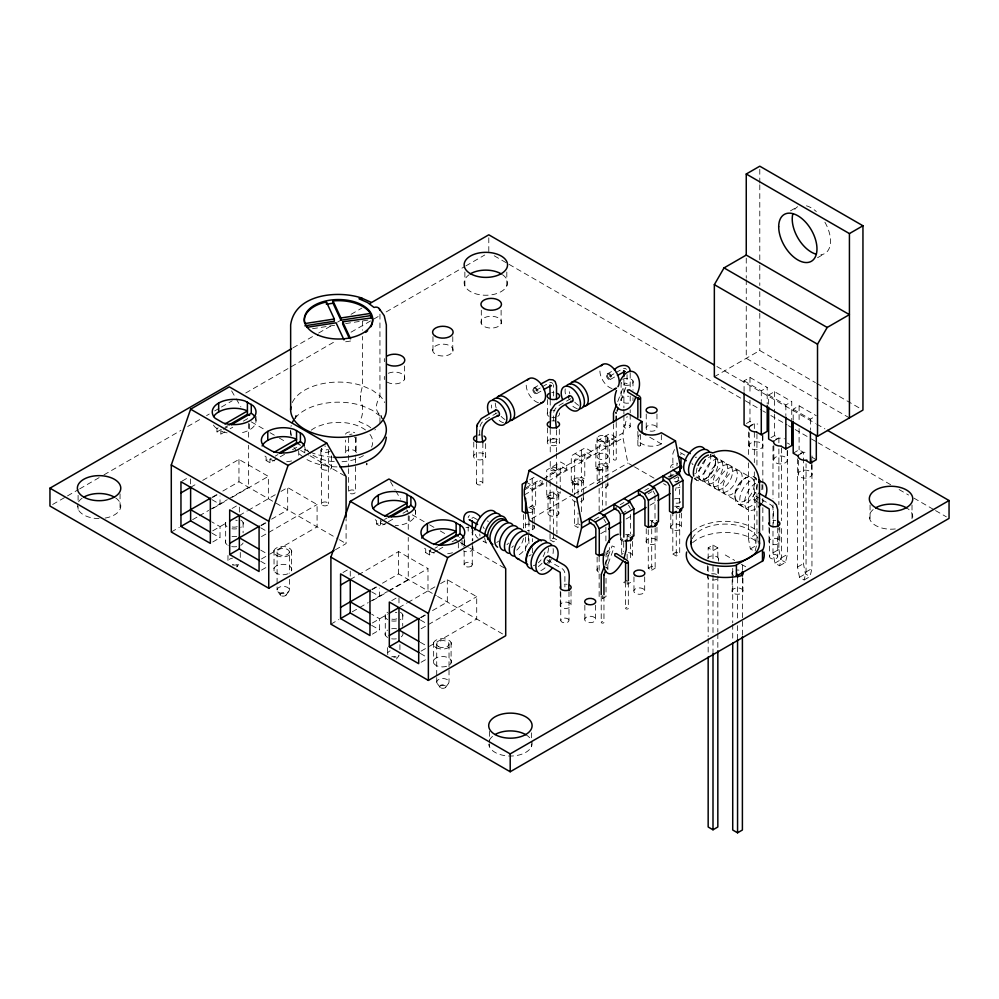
<?xml version="1.0" encoding="UTF-8"?>
<svg xmlns="http://www.w3.org/2000/svg" width="999" height="999" viewBox="0 0 999 999"><rect width="100%" height="100%" fill="white"/><g stroke="black" fill="none" stroke-linecap="round" stroke-linejoin="round"><path stroke-width="0.75" stroke-dasharray="5 3.75" d="M472.265 517.582L472.015 518.631M681.006 453.783L680.769 454.782M295.392 418.144L295.991 415.509L294.73 418.656M772.989 504.92L772.989 552.847L774.924 563.111L779.57 565.784L781.505 557.754L781.505 526.835M779.57 565.784L785.464 562.387L787.399 554.358L787.399 450.774M797.552 458.803L797.552 567.02L799.487 577.285L804.12 579.969L806.056 571.94L806.056 463.711M804.12 579.969L810.014 576.56L811.95 568.531L811.95 464.947M633.179 466.121L627.884 463.061L623.051 437.949L623.051 432.967L627.147 416.433M675.461 490.534L676.198 487.524M677.684 481.518L678.808 477.01M605.094 564.348L612.075 545.966L614.36 546.765L606.618 567.994M617.744 401.573L624.825 382.979L627.172 383.778L619.205 405.382M293.731 420.067L298.351 413.611M285.914 595.279L288.574 591.708M396.416 659.078L399.088 655.506A6.156 3.546 0 0 1 393.756 657.28M445.529 687.437L448.201 683.865M674.45 449.587L672.876 453.459L672.864 467.769M293.007 347.839L313.261 336.151M318.656 333.029L330.806 326.011M337.562 322.115L340.259 320.554M351.061 314.323L361.863 308.092M52.647 504.47L66.159 496.678M67.507 495.891L78.309 489.66M79.658 488.886L102.61 475.624M103.958 474.85L180.931 430.407M187.675 426.511L201.186 418.718M206.581 415.596L209.278 414.036M214.685 410.926L220.08 407.804M221.441 407.03L232.243 400.786M245.742 392.994L336.213 340.759M351.061 332.18L380.769 315.035M386.176 311.913L464.485 266.696M465.834 265.921L484.74 255.007M224.812 431.818L220.854 434.115L216.983 431.88L216.983 428.571L220.954 426.286M216.983 431.88L223.601 428.059M224.925 427.297L227.572 425.761M223.501 429.283L227.46 426.985M230.107 428.758L232.755 427.235M243.344 421.128L249.95 417.307M182.168 481.056L188.212 477.559M190.622 487.325L197.34 483.454M202.71 480.357L238.961 459.415L268.356 476.386L268.356 498.713M284.515 454.333L269.967 462.737L266.096 460.502L270.067 458.204M269.967 462.737L269.967 459.165L273.938 456.868M275.262 456.106L277.897 454.582M292.457 449.75L300.399 445.167L298.713 443.906M212.113 497.252L217.482 494.155M222.852 491.046L238.961 481.743L338.074 538.973M212.762 497.327L217.595 494.53M171.291 531.992L179.283 527.372M192.62 519.667L197.952 516.583M199.288 515.821L208.629 510.427M209.965 509.665L227.297 499.65M228.634 498.876L248.639 487.337L248.639 445.267M212.762 508.491L226.723 500.424M232.105 497.327L268.356 476.386M232.105 508.491L236.938 505.694M212.762 530.819L226.723 522.752M239.348 515.459L247.402 510.814M248.214 510.352L275.612 494.53M280.981 491.433L287.687 487.549L317.083 504.52L317.083 526.848L268.743 554.757M212.762 541.982L220.017 537.787L220.017 526.623L212 522.002M790.459 210.851L797.839 206.581A27.073 15.634 60 0 0 794.792 209.403M260.839 525.387L266.209 522.29M271.578 519.18L287.687 509.877L287.687 487.549M261.488 525.449L266.321 522.664M261.488 536.613L267.532 533.129M268.743 532.43L317.083 504.52M533.454 388.249L539.41 384.815M497.202 412.812L484.54 420.129A6.831 3.946 -60 0 0 479.707 428.496L479.707 438.549M535.876 390.484L540.946 387.562M542.207 386.825L548.538 383.166A6.831 3.946 -60 0 1 552.734 383.541M536.6 393.693L542.469 390.309M261.488 558.953L267.532 555.456M261.488 570.117L267.532 566.62M607.13 374.076L613.086 370.629M570.879 398.638L558.216 405.944A6.831 3.946 -60 0 0 553.371 414.323L553.371 424.363M609.552 376.311L614.61 373.376M615.884 372.652L622.215 368.993A6.831 3.946 -60 0 1 626.398 369.368M817.532 257.742L824.912 253.471M610.264 379.52L616.146 376.123M387.088 522.452L380.469 526.273L376.611 524.038L383.216 520.217M384.54 519.455L387.187 517.919M335.414 549.762L346.091 543.593L346.091 518.668M388.411 521.69L395.03 517.869M402.959 513.286L409.578 509.465M342.994 572.514L347.827 569.717M350.249 579.482L356.955 575.611M358.304 574.837L398.589 551.573L427.984 568.543L427.984 590.871M529.707 479.857L534.827 476.898M714.347 376.748L759.789 350.512L815.346 382.592M525.611 487.937L537.599 481.006L542.157 483.641L542.157 480.994M524.3 489.985L540.909 480.394M543.481 478.908L623.051 432.967M542.157 483.641L532.105 489.448L527.547 486.813M546.728 480.556L546.728 470.029L560.651 461.988L566.72 465.497L566.72 469.468L556.668 475.274L552.097 472.639M571.278 482.929L574.587 481.019L578.034 483.017L574.725 484.915L571.278 482.929L571.278 455.844L585.202 447.814L591.271 451.311L591.271 455.294L581.218 461.101L576.66 458.466M595.841 468.756L599.15 466.845L602.584 468.831L599.275 470.741L595.841 468.756L595.841 441.67L609.765 433.628L615.834 437.137L615.834 441.108L605.781 446.915L601.211 444.28M524.3 494.967L546.99 481.868M548.326 481.093L623.051 437.949M437.525 550.312L429.582 554.895L425.724 552.659L431.006 549.6M429.582 554.895L429.582 551.323L433.554 549.025M434.877 548.264L437.525 546.74M438.848 549.55L442.819 547.252M452.072 541.908L460.015 537.325M371.728 589.41L375.761 587.087M382.48 583.204L398.589 573.901L436.288 595.679M372.39 589.485L377.222 586.688M744.08 391.471L744.08 380.856L749.974 377.447L767.195 387.387L767.195 404.071M530.019 506.755L532.217 505.482L535.664 507.467L535.664 482.13M546.728 497.115L550.037 495.204L553.471 497.19L550.162 499.1L546.728 497.115L546.728 482.067M553.471 532.604L553.471 493.219L556.78 491.308L560.227 493.294L560.227 490.309M578.034 494.43L578.034 479.033L581.343 477.122L584.777 479.12L584.777 453.771M602.584 481.156L602.584 464.86L605.894 462.949L609.34 464.935L609.34 439.597M330.906 624.15L338.911 619.53M352.247 611.825L368.244 602.584M369.58 601.823L386.913 591.808M388.249 591.033L408.254 579.495L408.254 537.425M372.39 600.649L387.699 591.808M389.036 591.033L427.984 568.543M528.921 507.392L532.355 509.378L535.664 507.467M553.471 493.219L556.918 495.204L560.227 493.294M578.034 479.033L581.468 481.019L584.777 479.12M602.584 464.86L606.031 466.845L609.34 464.935M531.805 518.543L573.176 494.655M574.512 493.881L627.884 463.061M391.72 600.649L396.553 597.852M744.08 380.856L761.288 390.796L767.195 387.387M372.39 622.976L387.699 614.135M398.976 607.617L407.03 602.971M407.842 602.509L435.227 586.688M440.596 583.591L447.315 579.707L476.71 596.678L476.71 619.005L428.371 646.915M768.643 404.133L768.643 395.03L774.537 391.633L791.745 401.561L791.745 419.767M372.39 634.14L379.632 629.944L379.632 618.781L371.628 614.16M746.44 423.476L749.974 421.441L754.332 423.951L754.332 462.599M550.037 533.703L550.037 539.86L553.471 537.874L556.918 539.86L556.918 535.239M574.587 501.036L574.587 525.674L578.034 523.688L581.468 525.674M768.643 395.03L785.851 404.97L791.745 401.561M748.438 427.36L754.332 423.951M420.454 617.544L425.836 614.447M432.542 610.564L447.315 602.035L447.315 579.707M421.116 617.607L427.16 614.123M528.921 556.018L531.206 554.695M550.037 539.86L553.471 541.845L556.918 539.86M594.368 519.592L599.4 516.695M620.179 504.695L623.95 502.509M644.742 490.509L648.513 488.336M668.044 477.06L673.064 474.163M669.617 477.16L674.949 474.075M793.194 419.83L793.194 409.215L799.1 405.806L816.308 415.746M648.051 493.868L651.823 491.695M673.863 478.971L677.634 476.798L679.57 480.144L675.799 482.317M421.116 628.771L427.16 625.287M428.371 624.587L476.71 596.678M621.653 513.573L627.934 509.952M600.724 533.678L607.404 529.82M626.086 519.03L631.418 515.959M650.099 505.169L656.78 501.311M771.003 437.662L774.537 435.614L778.883 438.124L778.883 442.769M704.495 479.345L705.943 478.509M793.194 409.215L810.401 419.143L815.122 416.421M772.989 441.533L778.883 438.124M421.116 651.098L427.16 647.614M620.391 535.177L620.391 539.647L622.602 538.374M627.147 538.823L627.147 535.751L630.456 533.841L633.89 535.826M648.264 529.72L648.264 568.219L651.698 570.204L651.698 521.565L655.007 519.667L658.453 521.653M607.13 551.273L609.34 549.999L609.34 546.99M421.116 662.275L427.16 658.778M744.617 478.509L746.066 477.672M793.194 453.196L799.1 449.787L803.446 452.31L803.446 563.623L805.381 573.876L810.014 576.56M797.552 455.706L803.446 452.31M627.147 580.407L623.701 582.392L627.147 584.378L630.581 582.392M648.264 568.219L651.698 566.221L655.144 568.219L655.144 528.171M672.814 510.914L672.814 554.033L676.261 552.047L679.707 554.033L679.707 513.998M599.15 556.53L599.15 596.565L602.584 598.563L606.031 596.565L606.031 575.012M651.698 570.204L655.144 568.219M672.814 554.033L676.261 556.018L679.707 554.033M708.166 558.816L708.166 547.889L712.999 545.104L717.831 547.889L717.831 560.364M717.831 547.889L712.999 550.686L708.166 547.889M756.942 484.827L756.942 543.581L755.007 551.61L750.361 548.926L748.438 538.673L754.332 535.264L754.332 471.878M750.361 548.926L756.268 545.529L754.332 535.264M772.989 552.847L778.883 549.438L778.883 527.797M781.505 557.754L787.399 554.358M774.924 563.111L780.818 559.702L785.464 562.387M797.552 567.02L803.446 563.623M806.056 571.94L811.95 568.531M799.487 577.285L805.381 573.876M374.8 429.945L375.549 429.545M312.537 328.696L334.615 325.274M345.629 323.576L370.641 319.705M350.574 341.021L343.968 342.045L343.968 339.81M337.038 466.908C326.149 466.62 315.16 464.36 305.657 458.866M223.189 431.843L220.854 430.806L220.854 434.115M269.967 459.165L272.302 460.202A21.878 12.625 0 0 0 276.224 461.226M380.469 522.964L382.817 524A21.878 12.625 0 0 0 385.377 524.737M429.582 551.323L431.93 552.36A21.878 12.625 0 0 0 437.2 553.621M816.67 383.354L860.314 408.554M849.425 417.894L746.253 358.329L746.253 305.931M716.895 366.496L815.421 423.389M816.782 424.163L824.874 428.846M494.193 255.781L507.692 263.574M509.04 264.36L743.893 399.95M745.242 400.724L761.438 410.077M762.786 410.851L765.484 412.412M770.891 415.534L787.087 424.887M788.436 425.661L793.83 428.783M795.179 429.558L810.027 438.136M811.375 438.911L816.782 442.033M818.131 442.807L891.008 484.89M899.112 489.56L908.553 495.017M913.96 498.139L934.202 509.827M935.551 510.601L946.353 516.833M787.399 443.044L789.572 444.293M816.308 459.727L811.95 457.217L811.95 463.399M753.933 476.898L756.343 478.296M712.774 455.507L751.448 477.834A13.674 7.892 -60 0 1 747.115 499.013A13.674 7.892 -60 0 1 735.276 492.182A13.674 7.892 -60 0 1 751.448 477.834M684.827 455.157L679.832 452.272A4.096 2.373 60 0 0 679.083 451.96M755.731 496.091L760.726 498.976M761.975 499.7L770.716 504.745A4.096 2.373 60 0 1 773.626 509.765L773.626 523.164M649.737 437.212L661.338 443.906L661.338 434.14M753.733 499.675L757.791 502.01M699.1 479.183L737.774 501.51M694.218 478.733L696.628 480.132M738.199 504.133L747.876 509.715M615.834 441.108L611.276 438.474L599.275 445.404L599.15 482.242M599.712 439.435L605.781 442.944M634.502 466.883L654.32 478.321M663.561 483.666L666.208 485.189M591.271 455.294L586.713 452.659L574.725 459.577L574.587 494.88M678.558 508.716L676.261 507.392L679.57 505.482L679.57 484.615M575.149 453.621L581.218 457.117M725.274 554.982L734.677 560.414M741.395 564.285L746.765 567.382M566.72 469.468L562.15 466.833L550.162 473.751L550.162 479.72M651.698 521.565L655.144 523.563M550.586 467.794L556.668 471.303M627.147 535.751L629.445 537.075M526.036 481.968L532.105 485.477M620.391 539.647L623.838 541.633M574.587 525.674L578.034 527.672L578.034 512.912M477.347 519.68L471.103 516.083A4.096 2.373 60 0 0 468.194 517.757M546.99 559.902L561.975 568.543A4.096 2.373 60 0 1 564.885 573.576L564.885 586.962M251.298 421.89L264.648 429.595M269.992 432.679L278.009 437.3M279.333 438.074L286.014 441.933M300.699 450.412L308.703 455.032M310.04 455.806L346.091 476.61M412.262 514.822L424.275 521.753M429.62 524.837L434.952 527.922M440.297 531.006L445.641 534.09M454.982 539.485L458.991 541.795M460.327 542.569L468.331 547.19M469.667 547.964L504.383 567.994M339.41 539.747L346.091 543.593M437.624 596.44L505.706 635.751M212 499.675L220.017 504.295L220.017 495.929M260.727 527.809L267.407 531.655M371.628 591.833L379.632 596.453L379.632 588.086M420.354 619.967L427.035 623.813M260.727 550.137L267.407 553.983M420.354 642.295L427.035 646.141M212 533.166L220.017 537.787M260.727 561.301L267.407 565.159M371.628 625.324L379.632 629.944M420.354 653.458L427.035 657.305M370.766 427.797L367.507 425.349L359.003 421.578A6.831 2.797 -71.6 0 0 362.425 412.575L362.425 405.881A22.09 9.016 -71.6 0 0 361.488 403.471A16.209 6.618 -71.6 0 1 361.488 390.072A22.09 9.016 -71.6 0 0 362.425 385.789L362.425 336.426M303.197 457.018L297.852 452.847M216.983 428.571L215.185 427.222A21.878 12.625 0 0 1 212.999 424.175M437.537 683.865L440.209 687.437M277.922 591.708L280.582 595.279M379.945 314.136L379.945 395.904A22.09 15.622 -45 0 1 378.321 399.787A16.209 11.464 -45 0 0 378.321 413.186L382.155 418.519M293.943 447.402L296.291 450.674M653.071 490.971L655.007 494.318M628.521 505.144L630.456 508.503M603.958 519.33L605.894 522.677M390.472 481.693L395.104 489.735M395.879 491.071L400.524 499.113M406.705 509.827L408.254 512.499M231.618 390.871L235.489 397.577M236.263 398.913L240.896 406.955M382.267 418.656L381.006 415.509L381.606 418.144M778.883 549.438L780.818 559.702M912.012 505.019L912.012 519.905A21.716 12.537 0 0 0 906.393 507.804M870.067 505.019L870.067 519.905M811.8 463.261L811.8 455.232A6.943 4.008 0 0 1 811.8 457.305M811.8 464.16L811.8 475.174A6.943 4.008 0 0 1 800.174 476.96A6.943 4.008 0 0 1 803.296 470.254A6.943 4.008 0 0 1 811.8 475.174M810.401 419.143L810.401 429.77M799.1 405.806L799.1 422.49M799.1 428.559L799.1 449.787M798.376 460.277L798.376 475.174M787.237 450.574L787.237 460.989A6.943 4.008 0 0 1 775.624 462.787A6.943 4.008 0 0 1 778.733 456.081A6.943 4.008 0 0 1 787.237 460.989M785.851 404.97L785.851 415.584M781.505 447.989L781.505 520.654M779.757 527.247L779.757 542.307A5.557 3.209 0 0 1 770.466 543.743A5.557 3.209 0 0 1 772.951 538.386A5.557 3.209 0 0 1 779.757 542.307M778.883 448.951L778.883 504.607M777.721 527.884L777.721 556.718A4.096 2.373 0 0 1 771.478 558.678A4.096 2.373 0 0 1 771.665 554.582A4.096 2.373 0 0 1 777.721 556.718M774.537 391.633L774.537 412.862M774.537 414.385L774.537 435.614M773.825 445.517L773.825 460.989M772.989 446.166L772.989 498.738M769.517 528.558L769.517 556.593M769.03 527.247L769.03 542.307M762.836 435.04L762.836 482.967M762.836 484.515L762.836 492.245M762.836 498.439L762.836 501.523M762.836 507.704L762.836 532.442M762.687 435.801L762.687 446.815A6.943 4.008 0 0 1 751.061 448.613A6.943 4.008 0 0 1 754.183 441.895A6.943 4.008 0 0 1 762.687 446.815M761.288 390.796L761.288 401.411M759.789 169.293L759.789 183.242M759.789 184.79L759.789 263.786M759.789 265.334L759.789 285.464M759.789 291.658L759.789 311.8M759.789 313.349L759.789 350.512M756.942 433.816L756.942 466.283M749.974 377.447L749.974 394.13M749.974 400.199L749.974 421.441M749.262 432.829L749.262 446.815M748.438 431.993L748.438 456.73M748.438 462.912L748.438 538.673M746.253 258.154L746.253 278.184M746.253 279.72L746.253 299.762M742.919 578.359L742.919 591.932A5.557 3.209 0 0 1 733.628 593.369A5.557 3.209 0 0 1 736.126 587.999A5.557 3.209 0 0 1 742.919 591.932M742.394 565.184L742.394 571.416M742.394 577.647L742.394 635.289M737.562 577.971L737.562 620.029M737.562 625.611L737.562 638.723M734.952 495.254L734.952 496.928M732.717 568.306L732.717 622.827M732.717 624.387L732.717 639.959M732.192 572.402L732.192 578.533M732.192 579.845L732.192 591.932M718.356 558.229L718.356 561.201M718.356 568.643L718.356 577.747M717.831 568.169L717.831 574.4M717.831 575.961L717.831 632.092M717.831 633.653L717.831 649.25M715.609 460.089L715.609 461.763M712.999 545.104L712.999 560.039M712.999 566.283L712.999 634.889M712.999 640.222L712.999 653.596M708.166 566.608L708.166 572.839M708.166 574.4L708.166 636.775M708.166 638.324L708.166 653.92M707.642 565.671L707.642 577.747A5.557 3.209 0 0 0 716.92 579.183M681.53 513.074L681.53 528.121A5.557 3.209 0 0 1 672.24 529.57A5.557 3.209 0 0 1 674.725 524.2A5.557 3.209 0 0 1 681.53 528.121M676.935 462.887L676.935 465.859M676.261 514.448L676.261 556.018M670.804 473.514L670.804 476.486M670.804 514.56L670.804 528.121M656.967 413.998L656.967 428.883A5.557 3.209 0 0 1 647.677 430.319A5.557 3.209 0 0 1 650.174 424.95A5.557 3.209 0 0 1 656.967 428.883M656.967 527.247L656.967 542.307A5.557 3.209 0 0 1 647.677 543.743A5.557 3.209 0 0 1 650.174 538.386A5.557 3.209 0 0 1 656.967 542.307M655.007 495.816L655.007 519.667M646.241 413.998L646.241 428.883M646.241 528.733L646.241 542.307M644.692 576.873L644.692 591.932A5.557 3.209 0 0 1 635.401 593.369A5.557 3.209 0 0 1 637.886 587.999A5.557 3.209 0 0 1 644.692 591.932M640.596 434.478L640.596 445.242A1.361 0.787 0 0 1 638.548 445.929A1.361 0.787 0 0 1 638.548 444.555A1.361 0.787 0 0 1 640.596 445.242M637.861 431.406L637.861 445.242M633.965 576.873L633.965 591.932M632.991 380.919L632.991 390.197M632.991 397.639L632.991 400.611M632.404 541.433L632.404 556.48M630.581 543.893L630.581 560.839M630.456 514.46L630.456 533.841M630.194 373.189L630.194 386.9M630.194 396.029L630.194 403.646M630.194 409.74L630.194 412.787M630.194 414.31L630.194 426.486A3.147 1.811 0 0 1 625.474 428.059A3.147 1.811 0 0 1 625.474 424.912A3.147 1.811 0 0 1 630.194 426.486M628.321 582.155L628.321 608.291A1.361 0.787 0 0 1 626.273 608.978A1.361 0.787 0 0 1 626.273 607.604A1.361 0.787 0 0 1 628.321 608.291M627.047 374.65L627.047 381.83M627.147 554.233L627.147 558.841M627.147 581.306L627.147 584.378M625.586 582.155L625.586 608.291M623.9 379.707L623.9 407.779M623.9 409.328L623.9 414.011M623.9 415.572L623.9 426.486M623.701 542.357L623.701 551.598M621.69 553.508L621.69 536.962A5.557 3.209 0 0 0 623.126 540.059M621.103 382.405L621.103 400.611M616.233 422.415L616.233 459.315A1.361 0.787 0 0 1 614.185 459.99A1.361 0.787 0 0 1 614.185 458.628A1.361 0.787 0 0 1 616.233 459.315M613.498 423.951L613.498 459.315M607.854 437.712L607.854 457.242A5.557 3.209 0 0 1 598.563 458.678A5.557 3.209 0 0 1 601.048 453.309A5.557 3.209 0 0 1 607.854 457.242M607.854 466.071L607.854 481.131M607.854 482.617L607.854 485.589M607.854 569.168L607.854 551.136A5.557 3.209 0 0 1 606.418 554.233M606.031 466.845L606.031 477.622M606.031 483.778L606.031 505.344M606.031 551.91L606.031 568.856M605.894 435.864L605.894 462.949M605.894 527.147L605.894 542.057M603.958 596.216L603.958 622.352A1.361 0.787 0 0 1 601.91 623.039A1.361 0.787 0 0 1 601.91 621.678A1.361 0.787 0 0 1 603.958 622.352M602.584 482.692L602.584 509.515M602.584 595.479L602.584 598.563M601.223 596.216L601.223 622.352M599.15 488.399L599.15 511.5M597.127 437.712L597.127 457.242M597.127 466.071L597.127 483.928A5.557 3.209 0 0 1 601.048 481.668M597.127 557.092L597.127 570.666M595.579 605.232L595.579 620.279A5.557 3.209 0 0 1 586.288 621.728A5.557 3.209 0 0 1 588.773 616.358A5.557 3.209 0 0 1 595.579 620.279M584.852 605.232L584.852 620.279M583.291 480.244L583.291 493.818M583.291 495.129L583.291 499.775M581.468 481.019L581.468 491.808M581.468 497.964L581.468 511.825M581.343 450.049L581.343 477.122M572.577 480.244L572.577 492.332M571.016 591.046L571.016 606.106A5.557 3.209 0 0 1 561.725 607.542A5.557 3.209 0 0 1 564.223 602.185A5.557 3.209 0 0 1 571.016 606.106M568.98 591.683L568.98 620.516A4.096 2.373 0 0 1 562.737 622.477A4.096 2.373 0 0 1 562.924 618.381A4.096 2.373 0 0 1 568.98 620.516M560.776 592.357L560.776 620.404M560.227 467.957L560.227 488.823M560.289 591.046L560.289 606.106M559.315 429.408L559.315 443.144A6.156 3.546 0 0 1 549.025 444.742A6.156 3.546 0 0 1 551.785 438.798A6.156 3.546 0 0 1 559.315 443.144M558.741 494.43L558.741 513.948A5.557 3.209 0 0 1 549.45 515.384A5.557 3.209 0 0 1 551.935 510.027A5.557 3.209 0 0 1 558.741 513.948M556.918 495.204L556.918 533.703M556.78 464.223L556.78 483.778M556.78 485.289L556.78 491.308M556.518 430.007L556.518 451.873M556.518 453.434L556.518 469.018A3.147 1.811 0 0 1 551.81 470.591A3.147 1.811 0 0 1 551.81 467.445A3.147 1.811 0 0 1 556.518 469.018M553.371 396.016L553.371 385.964A6.831 3.946 -60 0 0 553.209 384.615M553.471 533.254L553.471 541.845M550.237 400.124L550.237 406.356M550.237 429.433L550.237 455.319M550.237 461.413L550.237 469.018M550.162 481.206L550.037 532.155M548.014 494.43L548.014 513.948M547.427 399.563L547.427 414.797M547.427 427.909L547.427 443.144M534.178 508.603L534.178 523.663M534.178 525.149L534.178 528.121M532.355 509.378L532.355 523.239M532.355 524.775L532.355 532.479M532.355 538.636L532.355 541.72M532.355 547.877L532.355 554.033M532.217 478.396L532.217 505.482M531.368 732.829L531.368 742.294M531.368 743.78L531.368 746.753M528.921 521.253L528.921 545.891M525.474 513.998L525.474 529.395M525.474 537.1L525.474 552.497M523.451 514.56L523.451 528.121A5.557 3.209 0 0 1 528.334 524.1A5.557 3.209 0 0 1 534.353 527.572A5.557 3.209 0 0 1 527.385 530.394M506.818 272.04L506.818 285.976M501.111 310.214L501.111 323.701A10.252 5.919 0 0 1 483.953 326.348A10.252 5.919 0 0 1 488.561 316.446A10.252 5.919 0 0 1 501.111 323.701M489.423 731.343L489.423 742.294M489.423 743.78L489.423 746.753M488.798 237.787L488.798 252.672M485.651 443.581L485.651 457.33A6.156 3.546 0 0 1 475.349 458.916A6.156 3.546 0 0 1 478.109 452.972A6.156 3.546 0 0 1 485.651 457.33M482.854 442.657L482.854 483.204A3.147 1.811 0 0 1 478.134 484.777A3.147 1.811 0 0 1 478.134 481.63A3.147 1.811 0 0 1 482.854 483.204M481.306 310.214L481.306 323.701M476.56 443.606L476.56 483.204M473.763 442.095L473.763 457.33M472.789 529.87L472.789 540.459M472.789 546.416L472.789 549.4M472.265 530.057L472.265 540.958M472.265 542.519L472.265 564.335M468.194 526.685L468.194 531.143M464.872 272.04L464.872 285.976M464.135 540.671L464.135 545.217M464.135 551.286L464.135 564.947M462.062 540.297L462.062 546.416M458.341 542.907L458.341 548.863M452.772 336.626L452.772 351.611A10.252 5.919 0 0 1 435.614 354.258A10.252 5.919 0 0 1 440.209 344.355A10.252 5.919 0 0 1 452.772 351.611M451.086 642.494L451.086 663.049A9.028 5.207 0 0 1 435.989 665.384A9.028 5.207 0 0 1 440.035 656.668A9.028 5.207 0 0 1 451.086 663.049M449.026 644.13L449.026 668.418M449.026 669.942L449.026 682.08A6.156 3.546 0 0 1 439.797 685.164A6.156 3.546 0 0 1 439.797 679.008A6.156 3.546 0 0 1 449.026 682.08M436.713 644.13L436.713 676.011M436.713 677.534L436.713 682.08M433.653 642.494L433.653 663.049M432.967 336.626L432.967 351.611M425.724 552.659L425.724 549.088L423.926 547.739A21.878 12.625 0 0 1 422.315 545.741M415.634 510.089L415.634 513.061M409.228 516.033L409.228 521.99M408.254 515.621L408.254 531.193M404.433 366.034L404.433 379.52M402.709 614.56L402.709 626.186M399.912 644.617L399.912 653.733M398.976 597.852L398.976 606.231M398.589 551.573L398.589 573.901M387.6 647.652L387.6 653.733M385.277 614.56L385.277 635.127M380.469 519.992L380.469 526.273M379.945 422.689L379.945 415.996A22.09 15.622 -45 0 0 378.321 413.186M376.611 524.038L376.611 520.729L374.812 519.38A21.878 12.625 0 0 1 373.189 517.382M362.425 320.991L362.425 330.257M360.402 395.604L360.402 396.69M356.144 437.15L356.144 453.696A5.557 3.209 0 0 0 350.774 449.662A5.557 3.209 0 0 0 345.417 453.696L345.417 440.122M355.482 437.637L355.482 456.243M355.482 457.792L355.482 491.908A3.422 1.973 0 0 1 350.349 493.606A3.422 1.973 0 0 1 350.349 490.197A3.422 1.973 0 0 1 355.482 491.908M350.249 571.116L350.249 576.698M348.639 437.637L348.639 467.095M348.639 468.643L348.639 491.908M331.581 455.794L331.581 467.869A5.557 3.209 0 0 1 322.29 469.305A5.557 3.209 0 0 1 324.787 463.948A5.557 3.209 0 0 1 331.581 467.869M328.346 449.525L328.346 503.796M321.528 504.033L321.528 448.214A3.422 1.973 0 0 0 323.826 449.962A3.422 1.973 0 0 0 327.497 449.4M320.854 449.837L320.854 467.869M298.713 450.749L298.713 455.219M291.471 550.337L291.471 570.891M290.647 435.164L290.647 429.807A47.852 27.635 0 0 1 291.233 425.487M289.398 551.972A6.156 3.546 0 0 1 280.17 555.044A6.156 3.546 0 0 1 280.17 548.888A6.156 3.546 0 0 1 289.398 551.972L289.398 573.226M289.398 579.295L289.398 589.922A6.156 3.546 0 0 1 280.17 593.006A6.156 3.546 0 0 1 280.17 586.85A6.156 3.546 0 0 1 289.398 589.922M277.098 551.972L277.098 585.377M277.098 586.888L277.098 589.922M274.038 550.337L274.038 570.891M266.096 460.502L266.096 456.93L264.298 455.581A21.878 12.625 0 0 1 262.687 453.583M256.006 416.433L256.006 420.904M249.6 423.876L249.6 429.832M248.639 423.464L248.639 439.036M243.094 522.402L243.094 532.829M240.284 552.459L240.284 561.575M239.348 507.092L239.348 512.674M238.961 459.415L238.961 481.743M227.972 555.494L227.972 561.575A6.156 3.546 0 0 1 232.542 558.141M225.662 522.402L225.662 542.969M190.622 478.958L190.622 484.54M120.042 493.856L120.042 509.278M78.097 495.342L78.097 504.807M78.097 506.293L78.097 509.278M240.759 520.067A9.028 5.207 0 0 1 240.759 527.435M236.713 528.783A9.028 5.207 0 0 1 232.03 528.783M226.985 526.748A9.028 5.207 0 0 1 226.985 520.754M243.094 542.969A9.028 5.207 0 0 1 240.759 545.304M236.713 546.653A9.028 5.207 0 0 1 227.997 545.304M226.985 544.617A9.028 5.207 0 0 1 226.985 538.623M232.03 536.588A9.028 5.207 0 0 1 236.713 536.588M384.627 361.65A10.252 5.919 0 0 1 384.627 358.591M388.261 373.289A10.252 5.919 0 0 1 402.372 374.163A10.252 5.919 0 0 1 401.461 382.342A10.252 5.919 0 0 1 387.275 382.167M384.627 379.52A10.252 5.919 0 0 1 384.627 376.448M287.937 573.813A9.028 5.207 0 0 1 273.826 570.304A9.028 5.207 0 0 1 285.589 564.597A9.028 5.207 0 0 1 289.136 573.226M400.374 612.225A9.028 5.207 0 0 1 400.374 619.592M396.328 620.941A9.028 5.207 0 0 1 391.658 620.941M387.612 619.592A9.028 5.207 0 0 1 387.612 612.225M402.709 632.429A9.028 5.207 0 0 1 400.374 637.462M396.328 638.811A9.028 5.207 0 0 1 391.658 638.811M387.612 637.462A9.028 5.207 0 0 1 387.612 630.094M391.658 628.746A9.028 5.207 0 0 1 400.374 630.094M551.785 420.941A6.156 3.546 0 0 1 554.969 420.941M607.854 483.928A5.557 3.209 0 0 1 601.048 487.862M583.291 498.114A5.557 3.209 0 0 1 579.37 502.035M576.498 502.035A5.557 3.209 0 0 1 572.577 498.114M530.257 506.343A5.557 3.209 0 0 1 534.178 510.264A5.557 3.209 0 0 1 527.385 512.537M598.563 572.102A5.557 3.209 0 0 1 601.048 566.733M603.933 566.733A5.557 3.209 0 0 1 607.854 570.666M625.611 534.69A5.557 3.209 0 0 1 630.968 535.526M628.483 552.559A5.557 3.209 0 0 1 630.968 557.917M621.69 554.82A5.557 3.209 0 0 1 623.126 553.384M650.174 520.516A5.557 3.209 0 0 1 653.046 520.516M674.725 506.343A5.557 3.209 0 0 1 680.094 507.167M775.624 439.26A6.943 4.008 0 0 1 784.527 438.811M749.262 426.873A6.943 4.008 0 0 1 757.766 424.038M800.174 453.434A6.943 4.008 0 0 1 806.892 452.397M472.789 547.739A5.557 3.209 0 0 1 470.204 551.336A5.557 3.209 0 0 1 463.499 550.836M463.499 546.303A5.557 3.209 0 0 1 465.984 545.466M471.353 528.434A5.557 3.209 0 0 1 468.868 533.803M465.984 527.609A5.557 3.209 0 0 1 468.868 527.609M564.223 584.315A5.557 3.209 0 0 1 567.095 584.315M772.951 520.516A5.557 3.209 0 0 1 775.823 520.516M670.804 467.732A5.557 3.209 0 0 1 677.597 463.811M680.094 487.025A5.557 3.209 0 0 1 677.597 487.862M674.725 481.668A5.557 3.209 0 0 1 677.597 481.668M622.702 379.32A6.156 3.546 0 0 1 632.092 379.795A6.156 3.546 0 0 1 629.645 385.052A6.156 3.546 0 0 1 621.103 382.754M628.646 403.121A6.156 3.546 0 0 1 620.891 399.7A6.156 3.546 0 0 1 628.646 396.266M707.642 558.229A5.557 3.209 0 0 1 714.435 555.968A5.557 3.209 0 0 1 718.356 559.89M711.563 573.826A5.557 3.209 0 0 1 716.92 574.65M733.628 575.499A5.557 3.209 0 0 1 733.628 570.966M736.126 570.142A5.557 3.209 0 0 1 738.998 570.142M502.447 274.65A21.716 12.537 0 0 1 500.761 291.833A21.716 12.537 0 0 1 470.929 291.833A21.716 12.537 0 0 1 469.243 274.65M531.843 741.52A21.716 12.537 0 0 1 512.712 755.981A21.716 12.537 0 0 1 488.723 744.18M489.423 740.271A21.716 12.537 0 0 1 493.793 735.439M525.749 734.652A21.716 12.537 0 0 1 530.819 739.248M895.316 528.958A21.716 12.537 0 0 1 872.851 523.513A21.716 12.537 0 0 1 873.276 509.453M115.672 497.952A21.716 12.537 0 0 1 104.683 518.144M99.063 518.568A21.716 12.537 0 0 1 77.385 505.357M78.646 501.773A21.716 12.537 0 0 1 82.467 497.952M330.145 451.448A5.557 3.209 0 0 1 320.854 450.012M345.417 434.165A5.557 3.209 0 0 1 354.707 432.729M478.109 435.114A6.156 3.546 0 0 1 480.257 435.002M559.315 412.949A6.156 3.546 0 0 1 557.729 416.383M554.969 417.307A6.156 3.546 0 0 1 551.785 417.307M549.025 416.383A6.156 3.546 0 0 1 547.427 412.949M552.834 410.339A6.156 3.546 0 0 1 554.969 410.439M551.785 392.582A6.156 3.546 0 0 1 553.921 392.47M414.885 509.79A21.878 12.625 0 0 1 395.179 525.661M464.41 539.223A21.878 12.625 0 0 1 463.998 544.692M452.547 552.747A21.878 12.625 0 0 1 445.729 553.946M396.828 618.843A6.156 3.546 0 0 1 390.671 618.843M395.342 612.337A6.156 3.546 0 0 1 396.828 612.699M387.812 654.645A6.156 3.546 0 0 1 390.671 650.649M391.583 656.942A3.072 1.773 0 0 1 395.929 656.942A3.072 1.773 0 0 1 395.929 659.452M255.257 417.632A21.878 12.625 0 0 1 239.797 433.104M227.11 432.867A21.878 12.625 0 0 1 224.45 432.23M304.795 447.065A21.878 12.625 0 0 1 303.072 454.607M291.621 460.926A21.878 12.625 0 0 1 284.665 461.863M237.213 526.685A6.156 3.546 0 0 1 231.056 526.685M235.727 520.179A6.156 3.546 0 0 1 237.213 520.541M232.542 564.997A6.156 3.546 0 0 0 239.46 563.349L236.8 566.92A3.072 1.773 0 0 0 236.301 564.785A3.072 1.773 0 0 0 232.592 564.497M710.776 454.895A13.674 7.892 -60 0 1 714.31 468.094A13.674 7.892 -60 0 1 701.111 479.807A13.674 7.892 -60 0 1 697.564 466.595M714.123 454.533A15.722 9.078 -60 0 1 710.052 474.425A15.722 9.078 -60 0 1 694.867 478.484M710.401 454.195A15.722 9.078 -60 0 1 706.43 469.992A15.722 9.078 -60 0 1 694.093 478.046M705.269 459.29A15.722 9.078 -60 0 1 694.817 473.763M763.598 500.636A15.722 9.078 -60 0 1 761.288 504.008M755.731 508.928A15.722 9.078 -60 0 1 744.617 502.509A15.722 9.078 -60 0 1 755.731 483.254M761.85 484.752A15.722 9.078 -60 0 1 761.638 490.422M758.054 499.013A15.722 9.078 -60 0 1 743.268 507.042A15.722 9.078 -60 0 1 741.982 490.784A15.722 9.078 -60 0 1 756.455 478.971M757.18 484.09A15.722 9.078 -60 0 1 741.37 504.857A15.722 9.078 -60 0 1 738.923 484.802A15.722 9.078 -60 0 1 756.805 480.994M680.719 501.748A4.096 2.373 0 0 1 680.182 502.285L679.42 502.722A4.096 2.373 0 0 1 674.425 502.709M674.45 498.951A4.096 2.373 0 0 1 680.731 499.937M693.044 464.597A4.096 2.373 -60 0 1 691.945 463.012M695.217 457.38A4.096 2.373 -60 0 1 696.603 457.255M757.841 497.19A4.096 2.373 -60 0 1 753.558 499.562A4.096 2.373 -60 0 1 754.008 494.393A4.096 2.373 -60 0 1 758.204 492.919M523.464 538.411A13.674 7.892 -60 0 1 516.62 550.262M528.296 535.427A13.674 7.892 -60 0 1 516.458 555.931M513.374 545.879A13.674 7.892 -60 0 1 511.788 547.464M508.541 543.094A13.674 7.892 -60 0 1 506.955 544.68M498.626 541.046A15.722 9.078 -60 0 1 496.715 542.544M484.677 537.824A15.722 9.078 -60 0 0 487.887 543.931L483.054 541.133A15.722 9.078 -60 0 0 485.364 541.845M479.97 536.076A15.722 9.078 -60 0 1 479.795 533.941M478.221 538.349A15.722 9.078 -60 0 1 475.012 532.242M553.109 548.551A15.722 9.078 -60 0 1 552.897 554.233M551.273 559.203A15.722 9.078 -60 0 1 547.714 565.009M545.042 567.844A15.722 9.078 -60 0 1 539.285 571.166M544.967 552.047A13.674 7.892 -60 0 1 538.374 562.812M535.876 564.635A13.674 7.892 -60 0 1 533.379 565.709M548.451 547.889A15.722 9.078 -60 0 1 547.402 553.921M542.032 563.236A15.722 9.078 -60 0 1 538.299 566.545M484.315 528.409A4.096 2.373 -60 0 1 483.204 526.81M487.2 520.991A4.096 2.373 -60 0 1 488.399 521.366M549.812 559.053A4.096 2.373 -60 0 1 547.065 563.199M806.418 205.819A27.073 15.634 60 0 1 816.333 211.538M824.912 222.215A27.073 15.634 60 0 1 820.941 254.695M661.338 443.906A13.674 7.892 0 0 1 643.356 444.592A13.674 7.892 0 0 1 639.835 434.378M692.257 538.711A34.178 19.73 0 0 1 725.274 524.088A34.178 19.73 0 0 1 758.291 538.711M692.594 542.732A38.973 22.502 0 0 1 757.966 542.732M692.594 531.568A38.973 22.502 0 0 1 757.966 531.568M578.608 405.332A13.674 7.892 60 0 1 574.525 401.923M569.855 393.831A13.674 7.892 60 0 1 569.268 391.67M612.05 388.536A13.674 7.892 60 0 1 600.212 368.032M577.247 408.628A13.674 7.892 60 0 1 572.24 405.744M565.409 393.893A13.674 7.892 60 0 1 565.409 388.124M569.305 399.538A3.147 1.811 60 0 1 568.731 398.064M504.945 419.505A13.674 7.892 60 0 1 500.849 416.108M496.178 408.004A13.674 7.892 60 0 1 495.267 402.759M538.374 402.709A13.674 7.892 60 0 1 526.535 382.205M503.571 422.802A13.674 7.892 60 0 1 496.978 418.331M491.733 408.079A13.674 7.892 60 0 1 491.408 404.995M495.629 413.723A3.147 1.811 60 0 1 495.279 412.987M324.725 446.128A3.422 1.973 0 0 1 325.624 446.166M355.02 437.075A3.422 1.973 0 0 1 354.47 437.475M349.638 434.69A3.422 1.973 0 0 1 352.06 434.115M292.27 402.56A47.852 27.635 0 0 1 362.425 385.789L372.34 390.172L379.945 395.904A47.852 27.635 0 0 1 384.727 402.56M332.255 457.205A47.852 27.635 0 0 1 310.09 452.048M308.654 451.411A47.852 27.635 0 0 1 304.658 449.35M291.696 435.564A47.852 27.635 0 0 1 290.709 431.243M295.13 418.131A47.852 27.635 0 0 1 362.425 405.881L372.34 410.277L379.945 415.996A47.852 27.635 0 0 1 381.868 418.131M369.992 434.415A34.178 19.73 0 0 1 371.578 447.077M363.449 455.581A34.178 19.73 0 0 1 340.222 461.8M334.265 461.675A34.178 19.73 0 0 1 311.513 454.208M310.464 453.384A34.178 19.73 0 0 1 305.544 447.327M311.238 430.182A34.178 19.73 0 0 1 317.507 426.511L325.212 423.913A34.178 19.73 0 0 1 365.484 429.97M471.441 566.096L470.679 566.52A4.096 2.373 0 0 1 464.185 565.147A4.096 2.373 0 0 1 469.105 562.337A4.096 2.373 0 0 1 471.441 566.096M276.373 555.369A9.028 5.207 0 0 0 291.471 553.034A9.028 5.207 0 0 0 280.419 546.653A9.028 5.207 0 0 0 276.373 555.369M435.989 647.527A9.028 5.207 0 0 0 451.086 645.192A9.028 5.207 0 0 0 440.035 638.811A9.028 5.207 0 0 0 435.989 647.527M598.563 469.168A5.557 3.209 0 0 0 607.854 467.732A5.557 3.209 0 0 0 601.048 463.811A5.557 3.209 0 0 0 598.563 469.168M574.013 483.341A5.557 3.209 0 0 0 583.291 481.905A5.557 3.209 0 0 0 576.498 477.984A5.557 3.209 0 0 0 574.013 483.341M549.45 497.527A5.557 3.209 0 0 0 558.741 496.091A5.557 3.209 0 0 0 551.935 492.157A5.557 3.209 0 0 0 549.45 497.527M598.563 440.809A5.557 3.209 0 0 0 607.854 439.373A5.557 3.209 0 0 0 601.048 435.452A5.557 3.209 0 0 0 598.563 440.809M438.524 646.64A6.156 3.546 0 0 0 448.813 645.042A6.156 3.546 0 0 0 441.271 640.696A6.156 3.546 0 0 0 438.524 646.64M441.333 688.086A3.072 1.773 0 0 0 445.941 686.55A3.072 1.773 0 0 0 441.333 685.014A3.072 1.773 0 0 0 441.333 688.086M281.706 595.928A3.072 1.773 0 0 0 286.326 594.393A3.072 1.773 0 0 0 281.706 592.857A3.072 1.773 0 0 0 281.706 595.928M725.361 486.451A13.674 7.892 -60 0 0 729.695 465.272A13.674 7.892 -60 0 0 713.523 479.62A13.674 7.892 -60 0 0 725.361 486.451M730.194 489.248A13.674 7.892 -60 0 0 734.527 468.069A13.674 7.892 -60 0 0 718.356 482.405A13.674 7.892 -60 0 0 730.194 489.248M720.529 483.666A13.674 7.892 -60 0 0 724.862 462.487A13.674 7.892 -60 0 0 708.691 476.823A13.674 7.892 -60 0 0 720.529 483.666M715.696 480.869A13.674 7.892 -60 0 0 720.029 459.69A13.674 7.892 -60 0 0 703.858 474.038A13.674 7.892 -60 0 0 715.696 480.869M710.863 478.084A13.674 7.892 -60 0 0 715.197 456.905A13.674 7.892 -60 0 0 699.025 471.241A13.674 7.892 -60 0 0 710.863 478.084M735.027 492.032A13.674 7.892 -60 0 0 739.36 470.854A13.674 7.892 -60 0 0 723.189 485.202A13.674 7.892 -60 0 0 735.027 492.032M607.33 375.025A3.147 1.811 60 0 0 610.664 379.17A3.147 1.811 60 0 0 610.664 374.725A3.147 1.811 60 0 0 607.33 375.025M606.468 375.512A3.147 1.811 60 0 0 609.815 379.657A3.147 1.811 60 0 0 609.815 375.212A3.147 1.811 60 0 0 606.468 375.512M533.653 389.198A3.147 1.811 60 0 0 536.987 393.356A3.147 1.811 60 0 0 536.987 388.898A3.147 1.811 60 0 0 533.653 389.198M551.81 442.245A3.147 1.811 0 0 0 556.518 440.671A3.147 1.811 0 0 0 551.81 439.098A3.147 1.811 0 0 0 551.81 442.245M532.804 389.697A3.147 1.811 60 0 0 536.138 393.843A3.147 1.811 60 0 0 536.138 389.398A3.147 1.811 60 0 0 532.804 389.697M322.677 505.394A3.422 1.973 0 0 0 328.284 504.308A3.422 1.973 0 0 0 323.851 502.047A3.422 1.973 0 0 0 322.677 505.394"/><path stroke-width="1.5" d="M601.223 574.812L601.223 594.68M476.86 426.136L476.56 442.082M550.536 411.963L550.237 427.909M692.257 477.422L691.096 484.652L691.096 543.818M616.47 390.534C608.728 411.738 629.333 418.506 635.764 397.04M386.301 437.237C384.19 458.703 358.204 466.795 339.96 466.908M645.878 434.977L642.007 432.742L642.007 421.578L627.884 413.436L529.133 470.442L524.3 489.985L524.3 494.967L529.133 520.079L576.71 547.539L595.392 536.763M576.71 547.539L581.543 528.009L581.543 523.026L576.71 497.914L529.133 470.442M679.17 475.499L680.294 466.009L675.461 440.896L661.338 432.742A13.674 7.892 0 0 1 642.007 432.742A13.674 7.892 0 0 1 642.007 421.578M603.958 574.887L603.958 594.68M477.41 424.3L481.306 418.593L495.629 410.089M551.073 410.127L554.982 404.42L569.305 395.916M476.76 426.461L477.46 424.138M550.437 412.287L551.123 409.952M636.638 394.767C645.841 377.997 630.756 359.24 619.917 381.456M623.851 558.953L626.286 549.6L626.286 541.633M334.091 550.524L268.743 588.249L171.291 531.992L171.291 464.997L190.622 409.178L229.295 386.85L326.748 443.119L346.091 476.61L346.091 517.12M268.743 588.249L268.743 521.266L288.074 465.447L326.748 443.119M330.906 557.155L350.249 501.336L388.923 479.008L486.376 535.277L505.706 568.768L505.706 635.751L428.371 680.406L330.906 624.15L330.906 557.155L428.371 613.423L428.371 680.406M428.371 613.423L447.702 557.604L486.376 535.277M601.336 574.25L604.02 567.17M605.556 570.804L603.821 575.137M613.661 412.25L616.645 404.433M617.02 411.101L618.106 408.241M622.877 561.151C600.886 598.975 594.642 540.409 618.294 534.215M817.519 436.313L714.347 376.748L714.347 284.653L724.025 267.907L746.253 255.07L849.425 314.623L827.184 327.46L817.519 344.205L817.519 436.313L862.949 410.077L862.949 225.762L759.789 166.196L746.253 174.013L746.253 255.07M691.533 532.567A38.973 22.502 0 0 0 694.367 557.517A38.973 22.502 0 0 0 735.364 565.546L762.924 549.637A38.973 22.502 0 0 0 759.028 532.567M686.638 552.047A38.973 22.502 0 0 0 735.364 576.71L762.924 560.801A38.973 22.502 0 0 0 763.91 552.047M827.572 430.394L949.05 500.536L949.05 518.394L510.202 771.752L49.95 506.031L49.95 488.174L291.646 348.626M369.967 303.409L488.798 234.802L714.198 364.947M224.925 423.988L247.415 411.001L245.067 409.965A21.878 12.625 0 0 0 213.574 416.583M228.883 425L247.415 414.31L249.6 415.284M231.431 424.7L251.273 413.236L251.273 404.308M180.956 492.907L190.622 487.325L190.622 520.829L210.664 532.392M274.038 452.347L296.528 439.36L294.181 438.324A21.878 12.625 0 0 0 262.113 445.991M279.333 452.859L296.528 442.932L298.713 443.906M280.544 453.047L300.399 441.595L300.399 432.667M180.956 515.234L210.764 498.026M210.664 498.901L180.956 481.743L180.956 526.411L190.622 520.829M229.683 521.041L239.348 515.459L239.348 548.951L259.39 560.526M229.683 543.369L259.49 526.161M498.101 396.503L529.045 378.646M259.39 527.035L229.683 509.877L229.683 554.532L239.348 548.951M540.684 384.078L549.188 379.545L552.922 379.845L555.182 381.543L556.518 385.839L556.518 399.55M498.776 415.534C483.578 421.303 480.082 426.585 482.854 442.657M543.731 389.585L550.961 385.552L549.85 385.152L550.237 398.564M571.778 382.33L602.709 364.46M511.775 420.192L542.719 402.322M746.253 174.013L849.425 233.579L862.949 225.762M614.36 369.892C618.281 364.672 630.282 362.575 630.194 371.665M572.452 401.361C557.255 407.13 553.758 412.412 556.518 428.471M617.407 375.399L624.675 371.64L623.95 371.366M384.54 516.146L407.03 503.159L404.695 502.122A21.878 12.625 0 0 0 373.189 508.741M388.511 517.157L407.03 506.468L409.228 507.442M391.059 516.858L410.901 505.394L410.901 496.466M585.451 406.006L616.383 388.149A13.674 7.892 60 0 1 614.385 388.761M340.584 585.064L350.249 579.482L350.249 612.974L370.292 624.55M527.197 481.306L522.165 484.203L522.165 511.288L525.611 513.274L527.809 512M433.653 544.505L456.143 531.518L453.808 530.481A21.878 12.625 0 0 0 421.74 538.149M438.948 545.017L456.143 535.089L458.341 536.063M440.172 545.204L460.015 533.753L460.015 524.825M340.584 607.392L370.392 590.184M370.292 591.058L340.584 573.901L340.584 618.556L350.249 612.974M576.71 497.914L675.461 440.896M389.31 613.199L398.976 607.617L398.976 641.108L419.018 652.684M581.543 523.026L680.294 466.009M389.31 635.526L419.118 618.319M581.543 528.009L590.884 522.614M602.897 515.684L616.233 507.979M628.246 501.036L640.259 494.105M652.272 487.175L664.273 480.232M676.286 473.301L680.294 470.991M602.584 553.896L599.275 555.806L595.841 553.821L595.841 528.483L593.906 525.137L589.348 522.502L589.348 518.518L595.416 522.027L605.469 516.221L609.34 522.927L609.34 542.482M620.391 535.177L620.391 514.298L618.468 510.951L613.898 508.316L613.898 504.345L619.967 507.854L630.032 502.047L633.89 508.741L633.89 535.826L630.581 537.737L630.581 540.821M651.698 525.549L648.401 527.46L644.954 525.462L644.954 500.124L643.019 496.778L638.461 494.143L638.461 490.172L644.53 493.668L654.582 487.862L658.453 494.567L658.453 521.653L655.144 523.563L655.144 526.635M676.261 511.363L672.951 513.274L669.517 511.288L669.517 485.951L667.582 482.592L663.011 479.957L663.011 475.986L669.08 479.495L679.145 473.688L683.004 480.382L683.004 507.467L679.707 509.378L679.707 512.462M419.018 619.193L389.31 602.035L389.31 646.69L398.976 641.108M756.942 432.267L761.288 434.777L767.195 431.368L767.195 405.582M599.275 555.806L599.275 528.721L609.34 522.927M623.838 537.112L623.838 514.547L633.89 508.741M648.401 527.46L648.401 500.374L658.453 494.567M672.951 513.274L672.951 486.188L683.004 480.382M608.728 529.058L620.741 522.115M634.09 514.41L646.103 507.48M658.104 500.549L670.117 493.606M624.937 540.996L627.147 539.722M781.505 446.441L785.851 448.951L791.745 445.554L791.745 421.278M806.056 460.626L810.401 463.136L816.308 459.727L816.308 435.464M49.95 488.174L510.202 753.895L949.05 500.536M708.166 657.042L708.166 826.997L712.999 829.782L717.831 826.997L717.831 650.799M732.717 643.081L732.717 830.007L737.562 832.804L742.394 830.007L742.394 636.85M713.199 452.834C734.49 444.168 759.839 461.6 759.465 484.652L759.465 543.818M304.882 325.799L334.315 321.241L334.315 319.006L326.423 302.01L325.424 302.173A34.178 19.73 0 0 0 304.608 322.977M370.354 315.659L340.921 320.217L333.029 303.221L333.029 300.986L334.041 300.836A34.178 19.73 0 0 1 370.08 312.849L371.528 318.206M333.029 303.221L326.423 304.245L326.423 302.01M304.882 323.564L334.315 319.006M333.029 300.986L340.921 317.982L370.354 313.436M306.643 327.372L336.076 322.814L343.968 339.81M349.363 338.411L342.682 324.026L342.682 321.803L372.39 317.832A34.178 19.73 0 0 1 370.866 326.748M469.88 519.817L469.168 519.705L477.572 524.512M679.507 447.902L690.284 453.608M361.089 297.852C337.5 290.097 294.892 294.131 290.647 324.862L290.647 409.715M379.745 309.678L379.895 310.339L379.745 309.678A6.831 4.833 -45 0 0 374.026 307.442L367.507 302.535L359.003 298.776A6.831 2.797 -71.6 0 1 361.426 297.989L370.916 302.197M615.896 413.199L616.183 413.199A1.361 0.737 3.1 0 0 615.834 412.475M724.025 267.907L827.184 327.46M714.347 284.653L817.519 344.205M748.438 427.36L744.08 424.837L744.08 392.994M772.989 441.533L768.643 439.023L768.643 407.167M797.552 455.706L793.194 453.196L793.194 421.341M758.99 493.244L772.851 501.248L776.323 504.857L777.721 509.677L777.721 526.361M678.209 456.043L686.301 460.714M759.14 502.797L769.218 508.966L769.517 523.888M673.064 470.179L679.145 473.688M648.513 484.365L654.582 487.862M623.95 498.538L630.032 502.047M599.4 512.712L605.469 516.221M530.631 534.652L541.371 540.859M480.294 516.683C473.002 508.466 461.438 510.514 464.135 522.465M548.988 556.318L564.11 565.047C572.427 570.466 567.894 582.317 568.98 590.172M544.992 563.473L560.189 572.302L560.776 587.687M516.958 558.341L527.697 564.547M190.622 409.178L288.074 465.447M350.249 501.336L447.702 557.604M171.291 464.997L268.743 521.266M190.622 509.652L210.664 521.228M239.348 537.787L259.39 549.363M350.249 601.81L370.292 613.386M398.976 629.944L419.018 641.52M180.956 526.411L210.352 543.369L210.352 498.713M229.683 554.532L259.078 571.503L259.078 526.848M340.584 618.556L369.967 635.526L369.967 590.871M389.31 646.69L418.693 663.661L418.693 619.005M639.997 396.541L629.258 389.735L627.459 390.147L627.709 391.983L638.261 398.676M627.634 560.676L616.42 553.583L614.872 553.833L614.76 555.719L625.374 562.474M460.015 533.753L461.813 535.102A21.878 12.625 0 0 1 463.998 538.149M410.901 505.394L412.699 506.743A21.878 12.625 0 0 1 414.31 508.741M300.399 441.595L302.185 442.944A21.878 12.625 0 0 1 304.37 445.991M251.273 413.236L253.072 414.585A21.878 12.625 0 0 1 254.695 416.583M361.426 297.989L361.725 298.251A6.831 2.797 -71.6 0 1 362.162 299.063M379.145 308.529L384.215 315.659L386.351 324.862L386.351 409.715A47.852 27.635 0 0 1 336.001 437.3A47.852 27.635 0 0 1 290.909 406.83M669.08 479.495L672.951 486.188M644.53 493.668L648.401 500.374M619.967 507.854L623.838 514.547M595.416 522.027L599.275 528.721M342.682 321.803L350.574 338.786M623.601 370.816L623.9 376.586M361.725 298.251L362.312 299.613M625.674 562.25L625.761 562.524A1.374 1.186 -51.5 0 0 627.921 562.437L627.31 562.737A1.361 0.837 -3.4 0 1 625.586 561.987L625.586 580.619M849.425 233.579L849.425 417.894M810.401 431.281L810.401 463.136M785.851 417.107L785.851 448.951M762.487 550.249L762.487 561.413M761.288 402.922L761.288 434.777M742.394 571.416L742.394 576.098M737.562 574.213L737.562 577.322M737.562 639.635L737.562 832.804M736.413 565.297L736.413 576.46M712.999 653.596L712.999 829.782M681.006 458.466L681.006 467.807M640.596 397.702L640.596 417.57M637.861 397.902L637.861 417.57M628.321 561.888L628.321 580.619M616.233 416.258L616.233 420.879M613.498 412.899L613.498 422.415M525.611 498.364L525.611 513.274M510.202 753.895L510.202 771.752M472.265 520.704L472.265 528.496M456.143 522.589L456.143 535.089M427.397 523.551A21.878 12.625 0 0 0 423.926 538.798L431.93 543.431A21.878 12.625 0 0 0 458.341 541.421A21.878 12.625 0 0 0 461.813 526.173L453.808 521.553A21.878 12.625 0 0 0 427.397 523.551L427.397 532.492M407.03 494.23L407.03 506.468M378.284 495.204A21.878 12.625 0 0 0 374.812 510.452L382.817 515.072A21.878 12.625 0 0 0 409.228 513.061A21.878 12.625 0 0 0 412.699 497.814L404.695 493.194A21.878 12.625 0 0 0 378.284 495.204L378.284 504.133M366.72 463.536L366.72 464.523M340.921 317.982L340.921 320.217M296.528 430.432L296.528 442.932M267.782 431.393A21.878 12.625 0 0 0 264.298 446.64L272.302 451.273A21.878 12.625 0 0 0 298.713 449.263A21.878 12.625 0 0 0 302.185 434.016L294.181 429.395A21.878 12.625 0 0 0 267.782 431.393L267.782 440.334M247.415 402.073L247.415 414.31M218.656 403.047A21.878 12.625 0 0 0 215.185 418.294L223.189 422.914A21.878 12.625 0 0 0 249.6 420.904A21.878 12.625 0 0 0 253.072 405.656L245.067 401.036A21.878 12.625 0 0 0 218.656 403.047L218.656 411.975M387.275 355.931A10.252 5.919 0 0 1 401.773 355.931A10.252 5.919 0 0 1 401.773 364.31A10.252 5.919 0 0 1 387.275 364.31M557.729 421.853A6.156 3.546 0 0 1 557.729 426.885A6.156 3.546 0 0 1 549.025 426.885A6.156 3.546 0 0 1 549.025 421.853M603.933 555.069A5.557 3.209 0 0 1 601.048 555.069M632.404 536.962A5.557 3.209 0 0 1 625.611 540.884M656.967 522.789A5.557 3.209 0 0 1 650.174 526.71M681.53 508.603A5.557 3.209 0 0 1 674.725 512.537M781.156 446.078A6.943 4.008 0 0 1 773.825 441.046M756.593 431.905A6.943 4.008 0 0 1 749.262 426.873M806.892 460.139A6.943 4.008 0 0 1 798.376 455.232M569.58 585.152A5.557 3.209 0 0 1 567.095 590.509A5.557 3.209 0 0 1 560.289 586.588M778.321 521.353A5.557 3.209 0 0 1 775.823 526.71A5.557 3.209 0 0 1 769.03 522.789M681.53 466.071A5.557 3.209 0 0 1 680.094 469.168M742.919 572.402A5.557 3.209 0 0 1 736.126 576.336M470.492 273.726A21.716 12.537 0 0 0 506.818 268.107A21.716 12.537 0 0 0 480.219 252.759A21.716 12.537 0 0 0 470.492 273.726A21.716 12.537 0 0 1 501.198 273.863M495.042 734.515A21.716 12.537 0 0 0 531.368 728.895A21.716 12.537 0 0 0 504.782 713.548A21.716 12.537 0 0 0 495.042 734.515A21.716 12.537 0 0 1 525.749 734.652M875.686 507.804A21.716 12.537 0 0 1 906.393 507.804M83.716 497.165A21.716 12.537 0 0 1 114.423 497.165M484.053 436.039A6.156 3.546 0 0 1 484.053 441.058A6.156 3.546 0 0 1 475.349 441.058A6.156 3.546 0 0 1 475.349 436.039M557.729 393.494A6.156 3.546 0 0 1 557.729 398.526A6.156 3.546 0 0 1 549.025 398.526A6.156 3.546 0 0 1 549.025 393.494M698.026 465.522A13.674 7.892 -60 0 1 708.441 455.119M693.756 476.036A15.722 9.078 -60 0 1 698.938 458.603A15.722 9.078 -60 0 1 712.349 452.897M691.795 477.335A15.722 9.078 -60 0 1 692.894 457.442A15.722 9.078 -60 0 1 709.29 451.735M689.26 475.262A15.722 9.078 -60 0 1 686.962 456.393A15.722 9.078 -60 0 1 704.457 448.951M758.765 479.682A15.722 9.078 -60 0 1 760.526 481.331M758.616 482.03A15.722 9.078 -60 0 1 765.359 496.953M761.288 504.008A15.722 9.078 -60 0 1 758.616 506.83M509.29 553.371A13.674 7.892 -60 0 1 507.292 536.975A13.674 7.892 -60 0 1 522.502 530.506M514.123 556.168A13.674 7.892 -60 0 1 512.125 539.76A13.674 7.892 -60 0 1 527.335 533.291M504.458 550.586A13.674 7.892 -60 0 1 502.447 534.178A13.674 7.892 -60 0 1 517.657 527.709M497.614 547.177A13.674 7.892 -60 0 1 498.563 529.882A13.674 7.892 -60 0 1 512.824 524.925M492.782 544.38A13.674 7.892 -60 0 1 493.731 527.085A13.674 7.892 -60 0 1 507.992 522.127M487.862 539.435A13.674 7.892 -60 0 1 493.506 522.976A13.674 7.892 -60 0 1 505.581 520.729M484.677 535.589A15.722 9.078 -60 0 1 494.78 518.081A15.722 9.078 -60 0 1 506.493 520.791M480.182 530.394A15.722 9.078 -60 0 1 489.473 515.634A15.722 9.078 -60 0 1 500.549 515.546M475.012 530.007A15.722 9.078 -60 0 1 483.678 513.586A15.722 9.078 -60 0 1 495.716 512.749M552.559 567.807A15.722 9.078 -60 0 1 536.051 568.443A15.722 9.078 -60 0 1 548.926 546.141A15.722 9.078 -60 0 1 556.63 560.751M536.6 571.428A15.722 9.078 -60 0 1 534.303 552.572A15.722 9.078 -60 0 1 551.785 545.129M531.768 568.643A15.722 9.078 -60 0 1 529.47 549.775A15.722 9.078 -60 0 1 546.952 542.332M526.535 561.763A13.674 7.892 -60 0 1 538.374 541.246M518.956 558.953A13.674 7.892 -60 0 1 516.958 542.557A13.674 7.892 -60 0 1 532.167 536.088M545.616 563.636A4.096 2.373 -60 0 1 544.892 558.803A4.096 2.373 -60 0 1 549.475 556.718M816.333 254.245A27.073 15.634 60 0 1 792.881 213.636M759.165 541.246A34.178 19.73 0 0 1 725.274 563.561A34.178 19.73 0 0 1 691.383 541.246M570.242 383.753A13.674 7.892 60 0 1 585.451 390.222A13.674 7.892 60 0 1 583.441 406.63M601.173 365.896A13.674 7.892 60 0 1 614.385 369.43A13.674 7.892 60 0 1 617.919 386.725M566.371 385.989A13.674 7.892 60 0 1 581.58 392.457A13.674 7.892 60 0 1 579.582 408.866M562.499 399.388A13.674 7.892 60 0 1 569.193 386.675A13.674 7.892 60 0 1 580.394 406.069A13.674 7.892 60 0 1 566.046 405.507M568.656 397.352A3.147 1.811 60 0 1 570.879 396.066A3.147 1.811 60 0 1 573.101 399.912A3.147 1.811 60 0 1 570.879 401.198M496.565 397.927A13.674 7.892 60 0 1 511.775 404.395A13.674 7.892 60 0 1 509.777 420.804M527.509 380.07A13.674 7.892 60 0 1 542.719 386.538A13.674 7.892 60 0 1 540.709 402.947M492.694 400.162A13.674 7.892 60 0 1 507.904 406.63A13.674 7.892 60 0 1 505.906 423.039M488.836 413.561A13.674 7.892 60 0 1 495.529 400.849A13.674 7.892 60 0 1 506.73 420.242A13.674 7.892 60 0 1 492.37 419.692M495.054 410.914A3.147 1.811 60 0 1 497.589 410.502A3.147 1.811 60 0 1 499.425 414.31A3.147 1.811 60 0 1 497.202 415.384M383.466 420.367A47.852 27.635 0 0 1 333.816 457.305M292.27 422.664A47.852 27.635 0 0 1 293.531 420.367M367.644 330.719A34.178 19.73 0 0 1 365.622 332.417M638.049 398.201A1.361 0.849 -2.4 0 0 639.909 398.464L640.409 398.077L639.972 398.613A1.361 1.236 -49.2 0 1 637.999 398.251M624.775 371.491L624.075 371.566L624.775 371.491M551.098 385.664L550.399 385.739L551.098 385.664M435.614 336.401A10.252 5.919 0 0 0 452.772 333.741A10.252 5.919 0 0 0 440.209 326.486A10.252 5.919 0 0 0 435.614 336.401M483.953 308.491A10.252 5.919 0 0 0 501.111 305.831A10.252 5.919 0 0 0 488.561 298.576A10.252 5.919 0 0 0 483.953 308.491M875.686 507.667A21.716 12.537 0 0 0 912.012 502.047A21.716 12.537 0 0 0 885.426 486.688A21.716 12.537 0 0 0 875.686 507.667M83.716 497.027A21.716 12.537 0 0 0 120.042 491.408A21.716 12.537 0 0 0 93.444 476.061A21.716 12.537 0 0 0 83.716 497.027M647.677 412.45A5.557 3.209 0 0 0 656.967 411.014A5.557 3.209 0 0 0 650.174 407.093A5.557 3.209 0 0 0 647.677 412.45M635.401 575.499A5.557 3.209 0 0 0 644.692 574.063A5.557 3.209 0 0 0 637.886 570.142A5.557 3.209 0 0 0 635.401 575.499M586.288 603.858A5.557 3.209 0 0 0 595.579 602.422A5.557 3.209 0 0 0 588.773 598.501A5.557 3.209 0 0 0 586.288 603.858M778.696 226.798A27.073 15.634 60 0 0 807.404 262.512A27.073 15.634 60 0 0 807.404 224.226A27.073 15.634 60 0 0 778.696 226.798M317.694 334.94A34.178 19.73 0 0 0 372.39 321.865A34.178 19.73 0 0 0 325.424 301.049A34.178 19.73 0 0 0 317.694 334.94"/></g></svg>
